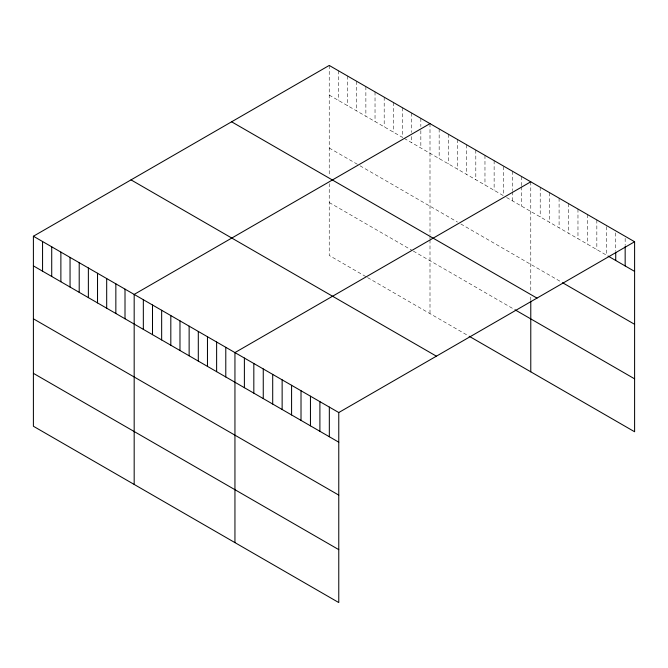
<?xml version="1.0" encoding="UTF-8"?>
<svg xmlns="http://www.w3.org/2000/svg" width="668" height="668" viewBox="0 0 668 668"><rect width="100%" height="100%" fill="white"/><g stroke="black" fill="none" stroke-linecap="round" stroke-linejoin="round"><path stroke-width="0.5" stroke-dasharray="3.34 2.5" d="M329.232 95.09L402.52 137.408L402.52 107.757M404.182 138.368L503.288 195.582L503.288 165.931M506.62 197.511L606.285 255.051L606.285 225.4M329.232 148.012L359.209 165.322M360.044 165.806L457.488 222.06M460.82 223.98L561.663 282.205M329.232 202.538L411.68 250.141M413.342 251.101L514.118 309.284M365.872 276.619L329.232 255.46L329.232 183.7M367.542 277.579L468.31 335.762M625.164 238.342L625.164 245.498M615.721 232.89L615.721 251.293M596.841 219.947L596.841 249.598M587.406 214.495L587.406 244.146M577.97 209.051L577.97 238.701M568.526 203.598L568.526 233.249M559.091 198.154L559.091 227.796M549.647 192.701L549.647 222.352M540.212 187.249L540.212 216.9M530.776 181.805L530.776 292.133M530.776 297.085L530.776 300.066M521.616 176.511L521.616 185.712M521.616 186.739L521.616 206.161M512.448 171.225L512.448 190.647M512.448 191.674L512.448 200.876M494.128 160.646L494.128 190.297M484.968 155.36L484.968 185.003M475.808 150.066L475.808 179.717M466.648 144.781L466.648 174.431M457.488 139.487L457.488 169.138M448.32 134.201L448.32 163.852M439.16 128.907L439.16 158.558M430 123.622L430 234.944M430 235.938L430 238.91M430 239.895L430 313.643M420.84 118.336L420.84 126.511M420.84 130.602L420.84 147.979M411.68 113.042L411.68 132.473M411.68 136.556L411.68 142.693M393.36 102.463L393.36 132.114M384.192 97.177L384.192 126.828M375.032 91.883L375.032 121.534M365.872 86.598L365.872 116.249M356.712 81.312L356.712 110.955M347.552 76.018L347.552 105.669M338.392 70.733L338.392 100.384M329.232 65.439L329.232 175.767"/><path stroke-width="1" d="M634.6 241.749L338.768 412.54L338.768 602.561L33.4 426.251L33.4 236.238L329.232 65.439L634.6 241.749L634.6 431.762L469.145 336.238M430 123.622L134.176 294.413L134.176 484.434M530.776 181.805L234.944 352.595L234.944 542.616M607.997 256.036L634.6 271.392M562.523 282.706L634.6 324.314M231.604 121.801L536.98 298.112M514.953 309.76L634.6 378.839M131.02 179.876L436.396 356.178M33.4 236.238L338.768 412.54M33.4 265.889L338.768 442.191M33.4 318.811L338.768 495.113M33.4 373.337L338.768 549.639M625.164 246.517L625.164 265.947M615.721 252.32L615.721 260.495M530.776 301.051L530.776 371.817M329.332 407.088L329.332 436.738M319.897 401.643L319.897 431.294M310.453 396.191L310.453 425.842M301.017 390.747L301.017 420.389M291.582 385.294L291.582 414.945M282.138 379.841L282.138 409.492M272.703 374.397L272.703 404.048M263.259 368.945L263.259 398.596M253.823 363.492L253.823 393.143M244.388 358.048L244.388 387.699M225.784 347.31L225.784 376.961M216.624 342.016L216.624 371.667M207.464 336.73L207.464 366.381M198.304 331.437L198.304 361.087M189.136 326.151L189.136 355.802M179.976 320.865L179.976 350.508M170.816 315.572L170.816 345.222M161.656 310.286L161.656 339.937M152.496 304.992L152.496 334.643M143.336 299.707L143.336 329.357M125.008 289.127L125.008 318.778M115.848 283.842L115.848 313.484M106.688 278.548L106.688 308.199M97.528 273.262L97.528 302.913M88.368 267.968L88.368 297.619M79.208 262.683L79.208 292.334M70.048 257.389L70.048 287.04M60.88 252.103L60.88 281.754M51.72 246.818L51.72 276.46M42.56 241.524L42.56 271.175"/></g></svg>
